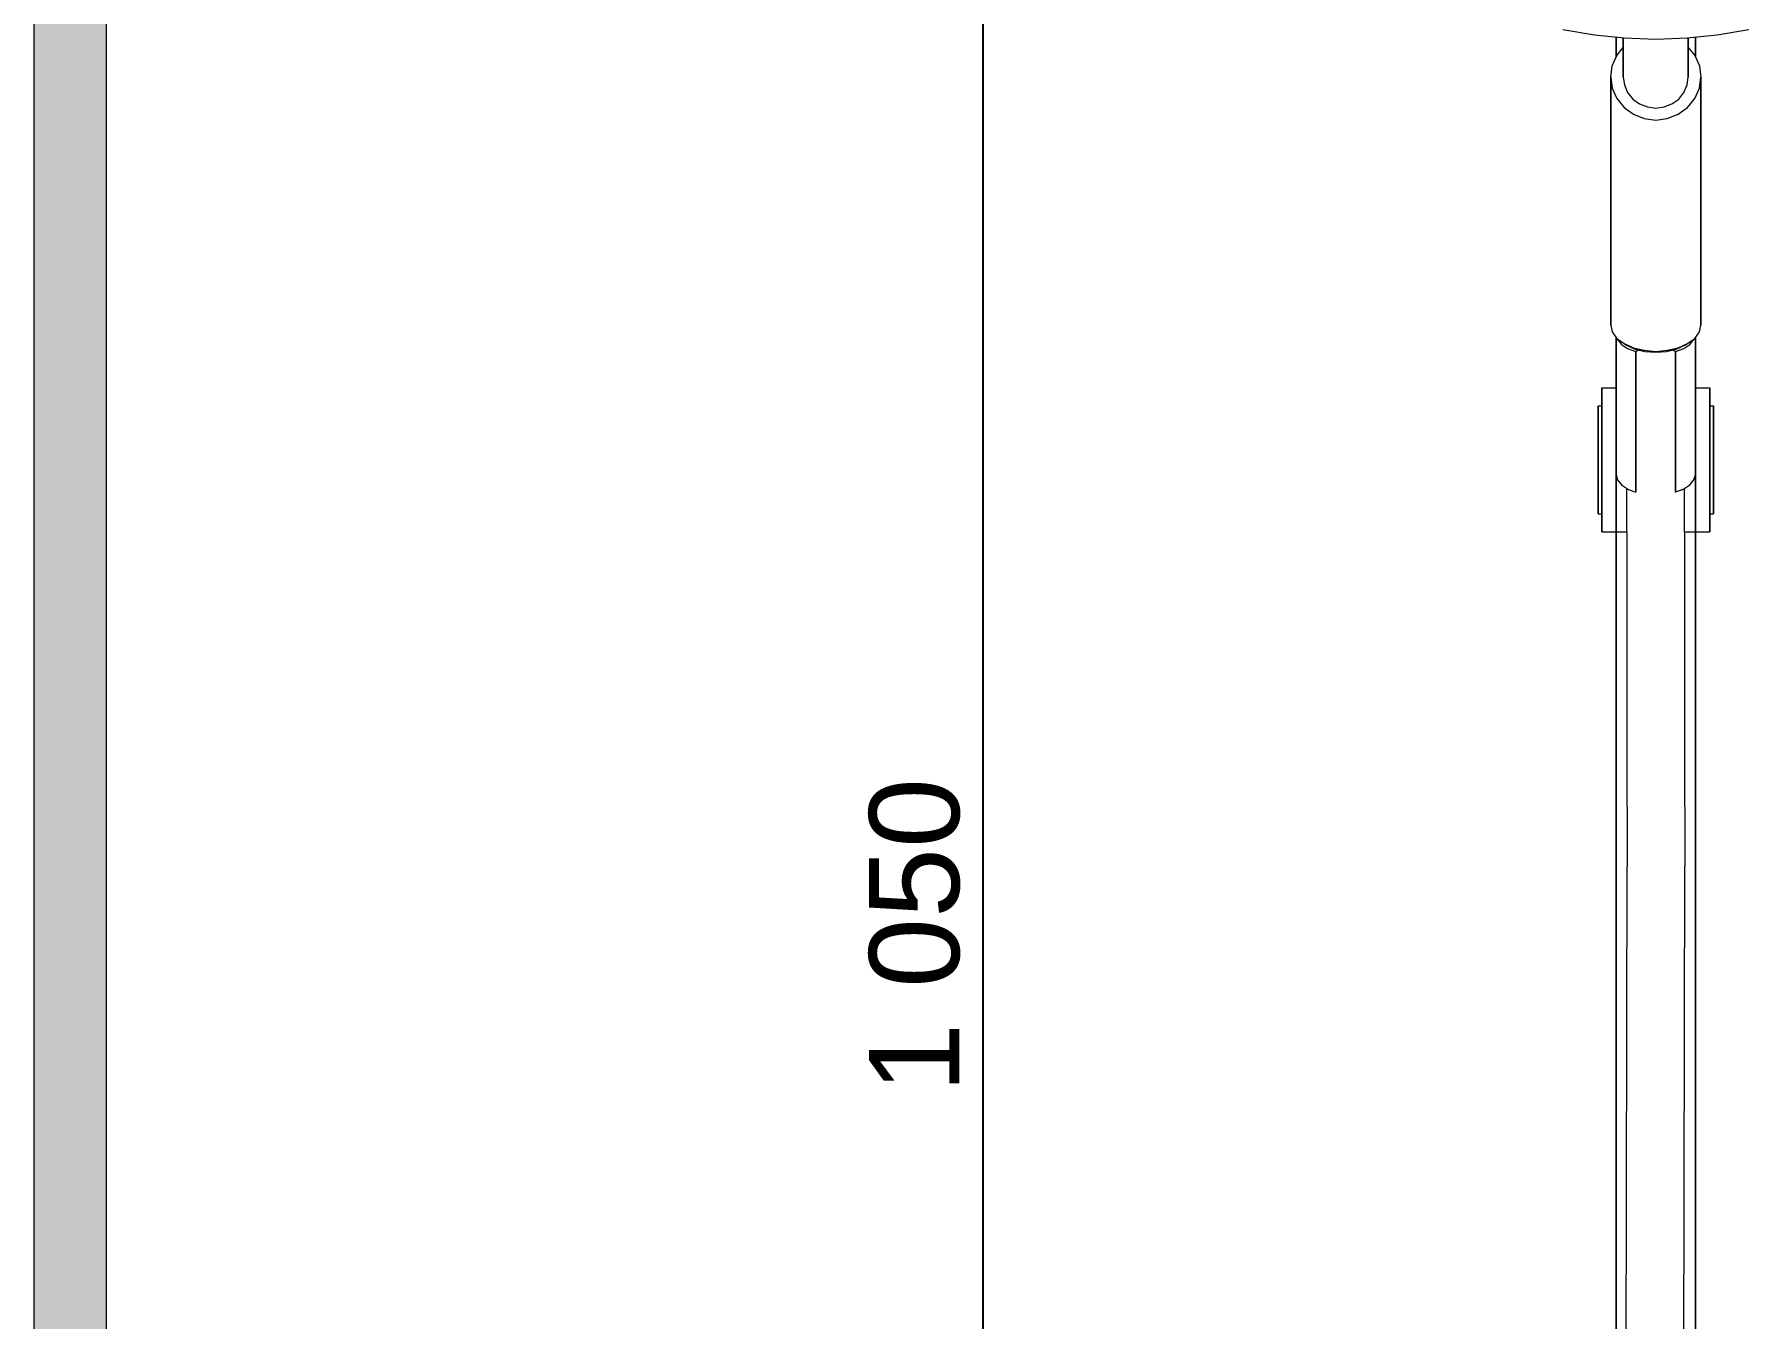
# Model space of a CAD drawing. Header units: millimetres. Extents: x 3767 to 22479, y 1034 to 12216.
# Drawn here: x 9405.1 to 9880.9, y 10783 to 11139.4 of the extents above; entities that cross this region are included whole.
import ezdxf

# ---------------------------------------------------------------- set-up
doc = ezdxf.new("R2010")
doc.units = ezdxf.units.MM
for name, color, linetype, lineweight in [('dim', 4, 'Continuous', 0), ('equipments', 137, 'Continuous', 13), ('hatch', 255, 'Continuous', 0)]:
    doc.layers.add(name, color=color, linetype=linetype, lineweight=lineweight)
doc.styles.add('ARIAL', font='arial.ttf')
doc.dimstyles.new('25', dxfattribs={"dimtxt": 25, "dimasz": 25, "dimexe": 12.5, "dimexo": 25, "dimgap": 6.25, "dimtad": 1, "dimdec": 0, "dimdsep": 46, "dimlunit": 6, "dimtxsty": 'ARIAL', "dimblk": 'OBLIQUE', "dimcen": 25, "dimdle": 12.5, "dimclrd": 256, "dimclre": 256, "dimclrt": 2, "dimadec": 0, "dimazin": 0, "dimtfac": 1, "dimtdec": 0, "dimtmove": 0, "dimatfit": 1, "dimldrblk": 'DOTSMALL', "dimfxl": 1, "dimtvp": 1, "dimtolj": 1, "dimtzin": 0, "dimarcsym": 0})

# ---------------------------------------------------------------- blocks, each defined once
blk = doc.blocks.new('A$C3048748D')
at = {"layer": 'equipments'}
for p, q in [((-25.8, 779.36), (-17, 777.91)), ((-17, 777.91), (-8.7, 777.06)), ((-11, 771.7), (-11, 777.3)), ((-11, 777.3), (-11, 771.7)), ((-9, 766.16), (-9, 777.09)), ((-9, 777.09), (-9, 766.16)), ((-8.7, 777.06), (0, 776.71)), ((0, 776.71), (8.7, 777.06)), ((8.7, 777.06), (17, 777.91)), ((9, 777.09), (9, 766.16)), ((9, 766.16), (9, 777.09)), ((11, 777.3), (11, 771.7)), ((11, 771.7), (11, 777.3)), ((17, 777.91), (25.8, 779.36)), ((-12.1, 769.28), (-10.8, 772.14)), ((-10.8, 772.14), (-9, 774.4)), ((9, 774.4), (10.8, 772.14)), ((10.8, 772.14), (12.1, 769.28)), ((-12.5, 766.16), (-12.1, 769.28)), ((-12.5, 697.32), (-12.5, 766.16)), ((-12.5, 766.16), (-12.1, 763.13)), ((-12.5, 766.16), (-12.5, 697.32)), ((-9, 766.16), (-8.7, 764)), ((8.7, 764), (9, 766.16)), ((12.1, 769.28), (12.5, 766.16)), ((12.1, 763.13), (12.5, 766.16)), ((12.5, 766.16), (12.5, 697.32)), ((12.5, 697.32), (12.5, 766.16)), ((-12.1, 763.13), (-10.8, 760.28)), ((-8.7, 764), (-7.8, 761.92)), ((-7.8, 761.92), (-6.4, 760.1)), ((6.4, 760.1), (7.8, 761.92)), ((7.8, 761.92), (8.7, 764)), ((10.8, 760.28), (12.1, 763.13)), ((-10.8, 760.28), (-8.8, 757.76)), ((-8.8, 757.76), (-6.2, 755.86)), ((-6.4, 760.1), (-4.5, 758.72)), ((-4.5, 758.72), (-2.3, 757.94)), ((-2.3, 757.94), (0, 757.59)), ((0, 757.59), (2.3, 757.94)), ((2.3, 757.94), (4.5, 758.72)), ((4.5, 758.72), (6.4, 760.1)), ((6.2, 755.86), (8.8, 757.76)), ((8.8, 757.76), (10.8, 760.28)), ((-6.2, 755.86), (-3.2, 754.65)), ((-3.2, 754.65), (0, 754.21)), ((0, 754.21), (3.2, 754.65)), ((3.2, 754.65), (6.2, 755.86)), ((-12.5, 697.32), (-12.1, 695.46)), ((-12.1, 695.46), (-10.8, 693.68)), ((10.8, 693.68), (12.1, 695.46)), ((12.1, 695.46), (12.5, 697.32)), ((-11, 670), (-11, 693.96)), ((-11, 693.96), (-11, 680)), ((-11, 693.96), (-11, 670)), ((-11, 680), (-11, 693.96)), ((-10.8, 693.68), (-8.8, 692.24)), ((-10.66, 693.59), (-10.6, 693.36)), ((-10.6, 693.36), (-9.5, 692.01)), ((-9.5, 692.01), (-7.8, 690.86)), ((-8.8, 692.24), (-6.2, 691.08)), ((-8.8, 692.24), (-8.1, 691.82)), ((-8.42, 692.05), (-8.1, 691.82)), ((-8.1, 691.82), (-5.7, 690.69)), ((-7.8, 690.86), (-5.5, 690.01)), ((-6.2, 691.08), (-3.2, 690.38)), ((-5.7, 690.69), (-3, 690.08)), ((-5.5, 690.01), (-4.91, 690.51)), ((-5.5, 651.04), (-5.5, 690.01)), ((-5.5, 690.01), (-5.5, 651.04)), ((-3.2, 690.38), (0, 690.05)), ((-3, 690.08), (0, 689.83)), ((0, 690.05), (3.2, 690.38)), ((0, 689.83), (3, 690.08)), ((3, 690.08), (5.7, 690.69)), ((3.2, 690.38), (6.2, 691.08)), ((4.91, 690.51), (5.5, 690.01)), ((5.5, 690.01), (7.8, 690.86)), ((5.5, 651.04), (5.5, 690.01)), ((5.5, 690.01), (5.5, 651.04)), ((5.7, 690.69), (8.1, 691.82)), ((6.2, 691.08), (8.8, 692.24)), ((7.8, 690.86), (9.5, 692.01)), ((8.1, 691.82), (8.8, 692.24)), ((8.1, 691.82), (8.42, 692.05)), ((8.8, 692.24), (10.8, 693.68)), ((9.5, 692.01), (10.6, 693.36)), ((10.6, 693.36), (10.66, 693.59)), ((11, 693.96), (11, 655.79)), ((11, 655.79), (11, 693.96)), ((-15, 679.3), (-15, 680)), ((-15, 680), (-15, 679.3)), ((-15, 680), (-11, 680)), ((-15, 680), (-15, 675)), ((-15, 675), (-15, 680)), ((-15, 677.3), (-15, 679.3)), ((-15, 679.3), (-15, 677.3)), ((-15, 674.1), (-15, 677.3)), ((-15, 677.3), (-15, 674.1)), ((-11, 679.3), (-11, 680)), ((-11, 680), (-11, 679.3)), ((-11, 677.3), (-11, 679.3)), ((-11, 679.3), (-11, 677.3)), ((-11, 674.1), (-11, 677.3)), ((-11, 677.3), (-11, 674.1)), ((11, 680), (15, 680)), ((15, 680), (15, 679.3)), ((15, 679.3), (15, 680)), ((15, 677.3), (15, 679.3)), ((15, 679.3), (15, 677.3)), ((15, 674.1), (15, 677.3)), ((15, 677.3), (15, 674.1)), ((-16, 675), (-15, 675)), ((-16, 675), (-16, 674.5)), ((-16, 674.5), (-16, 675)), ((-16, 673), (-16, 674.5)), ((-16, 674.5), (-16, 673)), ((-16, 670.6), (-16, 673)), ((-16, 673), (-16, 670.6)), ((-15, 675), (-15, 674.5)), ((-15, 674.5), (-15, 673)), ((-15, 670), (-15, 674.1)), ((-15, 674.1), (-15, 670)), ((-15, 673), (-15, 670.6)), ((-11, 670), (-11, 674.1)), ((-11, 674.1), (-11, 670)), ((15, 675), (16, 675)), ((15, 670), (15, 674.1)), ((15, 674.1), (15, 670)), ((16, 674.5), (16, 675)), ((16, 675), (16, 674.5)), ((16, 673), (16, 674.5)), ((16, 674.5), (16, 673)), ((16, 670.6), (16, 673)), ((16, 673), (16, 670.6)), ((-16, 667.5), (-16, 670.6)), ((-16, 670.6), (-16, 667.5)), ((-16, 663.9), (-16, 667.5)), ((-16, 663.9), (-16, 667.5)), ((-16, 667.5), (-16, 663.9)), ((-16, 667.5), (-16, 663.9)), ((-15, 670.6), (-15, 667.5)), ((-15, 665.2), (-15, 670)), ((-15, 670), (-15, 665.2)), ((-15, 667.5), (-15, 663.9)), ((-11, 665.2), (-11, 670)), ((-11, 670), (-11, 665.2)), ((11, 670), (11, 665.2)), ((15, 665.2), (15, 670)), ((15, 670), (15, 665.2)), ((16, 667.5), (16, 670.6)), ((16, 670.6), (16, 667.5)), ((16, 663.9), (16, 667.5)), ((16, 667.5), (16, 663.9)), ((-16, 663.9), (-16, 660)), ((-16, 663.9), (-16, 660)), ((-16, 660), (-16, 663.9)), ((-16, 660), (-16, 663.9)), ((-15, 665.2), (-15, 660)), ((-15, 660), (-15, 665.2)), ((-15, 663.9), (-15, 660)), ((-11, 665.2), (-11, 660)), ((-11, 660), (-11, 665.2)), ((11, 665.2), (11, 660)), ((15, 660), (15, 665.2)), ((15, 665.2), (15, 660)), ((16, 660), (16, 663.9)), ((16, 663.9), (16, 660)), ((-16, 656.1), (-16, 660)), ((-16, 660), (-16, 656.1)), ((-15, 660), (-15, 654.8)), ((-15, 660), (-15, 656.1)), ((-15, 654.8), (-15, 660)), ((-11, 660), (-11, 654.8)), ((-11, 654.8), (-11, 660)), ((11, 660), (11, 654.8)), ((15, 654.8), (15, 660)), ((15, 660), (15, 654.8)), ((16, 656.1), (16, 660)), ((16, 660), (16, 656.1)), ((-16, 652.5), (-16, 656.1)), ((-16, 656.1), (-16, 652.5)), ((-16, 649.4), (-16, 652.5)), ((-16, 652.5), (-16, 649.4)), ((-15, 656.1), (-15, 652.5)), ((-15, 654.8), (-15, 650)), ((-15, 650), (-15, 654.8)), ((-15, 652.5), (-15, 649.4)), ((-11, 655.79), (-10.6, 654.39)), ((-11, 654.8), (-11, 650)), ((-11, 650), (-11, 654.8)), ((-10.6, 654.39), (-9.5, 653.04)), ((-9.5, 653.04), (-7.8, 651.89)), ((-8.11, 652.1), (-8.06, 627.97)), ((-7.8, 651.89), (-7.54, 651.79)), ((7.26, 651.69), (7.8, 651.89)), ((7.8, 651.89), (9.5, 653.04)), ((7.89, 651.95), (7.94, 627.97)), ((9.5, 653.04), (10.6, 654.39)), ((10.6, 654.39), (11, 655.79)), ((11, 640), (11, 655.79)), ((11, 655.79), (11, 547.5)), ((11, 655.79), (11, 640)), ((11, 547.5), (11, 655.79)), ((11, 654.8), (11, 650)), ((15, 654.8), (15, 650)), ((15, 650), (15, 654.8)), ((16, 656.1), (16, 652.5)), ((16, 652.5), (16, 656.1)), ((16, 652.5), (16, 649.4)), ((16, 649.4), (16, 652.5)), ((-16, 649.4), (-16, 647)), ((-16, 647), (-16, 649.4)), ((-15, 650), (-15, 645.9)), ((-15, 645.9), (-15, 650)), ((-15, 649.4), (-15, 647)), ((-11, 650), (-11, 645.9)), ((-11, 645.9), (-11, 650)), ((-7.54, 651.79), (-5.5, 651.04)), ((7.26, 651.69), (5.5, 651.04)), ((11, 650), (11, 645.9)), ((15, 650), (15, 645.9)), ((15, 645.9), (15, 650)), ((16, 649.4), (16, 647)), ((16, 647), (16, 649.4)), ((-16, 645.5), (-16, 647)), ((-16, 647), (-16, 645.5)), ((-16, 645.5), (-16, 645)), ((-16, 645), (-16, 645.5)), ((-16, 645), (-15, 645)), ((-15, 647), (-15, 645.5)), ((-15, 645.9), (-15, 642.7)), ((-15, 642.7), (-15, 645.9)), ((-15, 645.5), (-15, 645)), ((-15, 645), (-15, 640)), ((-15, 640), (-15, 645)), ((-15, 642.7), (-15, 640.7)), ((-15, 640.7), (-15, 642.7)), ((-11, 645.9), (-11, 642.7)), ((-11, 642.7), (-11, 645.9)), ((-11, 642.7), (-11, 640.7)), ((-11, 640.7), (-11, 642.7)), ((11, 645.9), (11, 642.7)), ((11, 642.7), (11, 645.9)), ((11, 642.7), (11, 640.7)), ((11, 640.7), (11, 642.7)), ((15, 645.9), (15, 642.7)), ((15, 642.7), (15, 645.9)), ((15, 645), (16, 645)), ((15, 642.7), (15, 640.7)), ((15, 640.7), (15, 642.7)), ((16, 647), (16, 645.5)), ((16, 645.5), (16, 647)), ((16, 645), (16, 645.5)), ((16, 645.5), (16, 645)), ((-15, 640.7), (-15, 640)), ((-15, 640), (-15, 640.7)), ((-15, 640), (-14.5, 640)), ((-14.5, 640), (-13, 640)), ((-13, 640), (-11, 640)), ((-11, 640), (-11, 640.7)), ((-11, 640.7), (-11, 640)), ((-11, 640), (-10.6, 640)), ((-11, 640), (-8.08, 640)), ((-11, 640), (-11, 547.5)), ((-11, 547.5), (-11, 640)), ((-10.6, 640), (-9.5, 640)), ((-9.5, 640), (-8.08, 640)), ((7.92, 640), (9.5, 640)), ((7.92, 640), (11, 640)), ((9.5, 640), (10.6, 640)), ((10.6, 640), (11, 640)), ((11, 640.7), (11, 640)), ((11, 640), (11, 640.7)), ((11, 640), (13, 640)), ((13, 640), (14.5, 640)), ((14.5, 640), (15, 640)), ((15, 640.7), (15, 640)), ((15, 640), (15, 640.7)), ((-8.06, 627.97), (-8.02, 603.17)), ((7.94, 627.97), (7.98, 603.17)), ((-8.02, 603.17), (-7.99, 580.17)), ((7.98, 603.17), (8.01, 580.17)), ((-7.99, 580.17), (-7.97, 547.17)), ((8.01, 580.17), (8.03, 547.17)), ((-11, 547.5), (-11, 81)), ((-11, 81), (-11, 547.5)), ((-8.35, 325.39), (-7.97, 547.17)), ((7.65, 342.76), (8.03, 547.17)), ((11, 81), (11, 547.5)), ((11, 547.5), (11, 81))]:
    blk.add_line(p, q, dxfattribs=at)
blk = doc.blocks.new('_Oblique')
at = {"color": 0, "linetype": 'ByBlock', "lineweight": -2}
blk.add_line((-0.5, -0.5), (0.5, 0.5), dxfattribs=at)
blk = doc.blocks.new('*D287')
at = {"layer": 'Defpoints', "color": 0, "transparency": 16777216}
for p in [(9668.51, 11414.38), (9853.73, 11414.38), (9855.13, 10364.38)]:
    blk.add_point(p, dxfattribs=at)
at = {"layer": 'dim', "lineweight": -2, "transparency": 16777216}
for p, q in [((9668.51, 10351.88), (9668.51, 11426.88)), ((9828.73, 11414.38), (9656.01, 11414.38)), ((9830.13, 10364.38), (9656.01, 10364.38))]:
    blk.add_line(p, q, dxfattribs=at)
at = {"layer": 'dim', "lineweight": -2, "transparency": 16777216, "xscale": 25, "yscale": 25, "zscale": 25}
for p, rotation in [((9668.51, 11414.38), 90), ((9668.51, 10364.38), 270)]:
    blk.add_blockref('_Oblique', p, dxfattribs=dict(at, rotation=rotation))
at = {"layer": 'dim', "color": 2, "transparency": 16777216, "insert": (9649.5, 10889.38), "char_height": 25, "attachment_point": 5, "rotation": 90, "style": 'ARIAL'}
blk.add_mtext('\\A1;1\xa0050', dxfattribs=at)
blk = doc.blocks.new('_DotSmall')
at = {"color": 0, "linetype": 'ByBlock', "const_width": 0.5}
blk.add_lwpolyline([(-0.0625, 0, 1), (0.0625, 0, 1)], format="xyb", close=True, dxfattribs=at)

msp = doc.modelspace()

# ---------------------------------------------------------------- hatches: boundary and pattern name
at = {"layer": 'hatch'}
h = msp.add_hatch(color=254, dxfattribs=at)
h.dxf.hatch_style = 1
h.paths.add_polyline_path([(9425.13, 11864.38), (9405.13, 11864.38), (9405.13, 9714.38), (9425.13, 9714.38)])

# ---------------------------------------------------------------- linework, layer by layer
at = {"layer": 'equipments'}
for p, q in [((9405.13, 9714.38), (9405.13, 11864.38)), ((9425.13, 9714.38), (9425.13, 11864.38))]:
    msp.add_line(p, q, dxfattribs=at)

# ---------------------------------------------------------------- block references
msp.add_blockref('A$C3048748D', (9855.13, 10361.38), dxfattribs=at)

# ---------------------------------------------------------------- dimensions: what is measured, and where the dimension line sits
at = {"layer": 'dim'}
dim = msp.add_linear_dim(base=(9668.51, 11414.38), p1=(9855.13, 10364.38), p2=(9853.73, 11414.38), angle=90, dimstyle='25', override={"dimtmove": 1}, dxfattribs=at)
dim.commit()
dim.dimension.update_dxf_attribs({"geometry": '*D287', "text_midpoint": (9649.5, 10889.38)})

doc.saveas('drawing.dxf')
